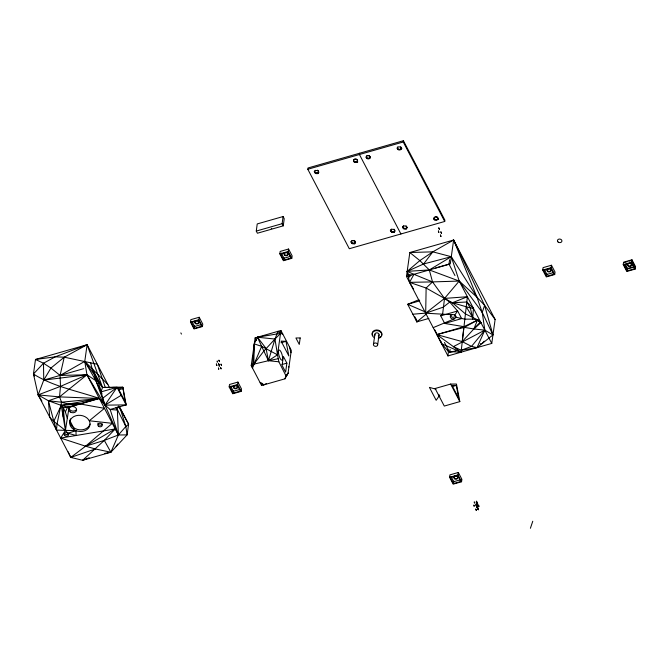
<?xml version="1.0" encoding="UTF-8"?>
<svg xmlns="http://www.w3.org/2000/svg" width="669" height="669" viewBox="0 0 669 669"><rect width="100%" height="100%" fill="white"/><g stroke="black" fill="none" stroke-linecap="round" stroke-linejoin="round"><path stroke-width="1" d="M63.154 416.812L63.229 407.814L61.255 405.397L48.411 400.764L38.141 394.919L33.45 374.021L35.499 359.462L87.112 344.711L109.649 387.886M412.848 314.213L425.693 313.125L426.128 288.03L432.525 281.908L459.21 281.064L476.964 297.195L484.615 305.373L495.127 319.481L491.765 343.414L447.954 355.933L406.468 276.464L409.829 252.522L453.641 240.012L495.127 319.481M288.113 373.085L285.002 378.813L261.596 385.495L251.218 365.625L253.827 364.179L254.279 343.899L257.431 337.218L280.528 333.379L282.77 334.032L277.961 331.356L274.967 339.049L268.436 360.708L252.798 364.396L251.452 364.003L252.464 368.017L261.638 346.35L257.431 337.218L274.967 339.049L280.528 333.379L277.961 331.356M252.464 368.017L254.279 343.899L261.638 346.35L277.51 354.829L278.873 361.787L286.282 376.446L288.055 373.193L291.299 350.372L280.93 330.503L255.123 337.878L251.218 365.625M119.5 406.752L128.599 424.179L127.093 434.883L118.38 434.992L110.151 409.47L104.941 405.146L99.305 398.448C77.27 390.821 53.386 386.699 33.45 374.021L34.295 375.894L33.45 374.021L43.485 363.234L55.218 356.836L87.112 344.711L84.771 361.385L86.953 374.791L59.533 396.884L48.411 400.764L49.723 417.105C54.85 423.527 62.577 427.081 67.92 433.219L76.065 435.494L76.007 430.669L56.505 430.092L57.032 424.046L61.548 402.22L59.533 396.884L60.503 386.373L60.068 375.418L64.249 357.187L87.112 344.711L102.524 387.451L100.986 391.909L104.941 405.146L118.38 434.992L110.87 452.219L82.663 460.28L70.772 457.412L38.141 394.919L43.753 380.076L50.919 368.059L64.249 357.187L97.306 364.237L105.225 387.267M406.468 276.464L450.279 263.946L453.641 240.012L476.964 297.195L482.232 312.415L492.953 334.935L484.833 330.143L453.406 346.634L461.242 350.255L477.005 347.629L492.953 334.935L484.615 305.373L453.641 240.012L432.818 251.837L419.839 260.592L407.187 271.363L409.537 282.343L426.128 288.03L444.525 298.416L467.388 296.727L461.066 352.187L448.431 351.551L441.716 343.766L434.833 329.901M447.954 355.933L448.431 351.551L447.611 349.661M476.964 297.195L451.291 256.712L432.818 251.837L409.829 252.522L419.839 260.592L429.306 269.942L432.525 281.908L444.525 298.416L449.76 302.053L452.403 302.748L466.778 302.003L473.443 308.325L472.707 319.13L477.992 320.016L480.635 322.09M256.277 231.064L257.222 223.931L283.087 216.547L284.216 218.704L283.271 225.838L257.406 233.23L256.277 231.064L282.134 223.68L283.087 216.547M190.456 322.098L190.799 319.665L199.195 317.265L202.774 324.122L202.431 326.547L194.035 328.947L190.456 322.098L198.852 319.698L199.195 317.265M194.361 328.379L191.25 322.425L198.551 320.334L201.662 326.296L194.361 328.379L194.704 325.954M229.174 386.908L229.517 384.483L237.913 382.083L241.492 388.94L241.149 391.365L232.753 393.765L229.174 386.908L237.57 384.516L237.913 382.083M233.08 393.196L229.969 387.242L237.269 385.152L240.38 391.114L233.08 393.196L233.422 390.771M279.826 253.86L280.16 251.435L288.565 249.035L292.136 255.893L291.801 258.318L283.405 260.718L279.826 253.86L288.222 251.46L288.565 249.035M261.596 385.495L261.913 383.195L260.149 382.727L263.728 384.884L266.421 383.596M283.731 260.149L280.62 254.187L287.921 252.104L291.032 258.067L283.731 260.149L284.074 257.724M261.638 346.35L268.436 360.708L277.51 354.829L280.93 330.503M307.807 169.257L307.991 167.978L403.415 140.716L444.902 220.185L444.726 221.464L349.302 248.726L307.807 169.257L403.24 141.995L403.415 140.716M286.876 363.142L285.613 372.131L282.101 365.399L283.363 356.41L286.876 363.142L281.917 364.555M359.604 153.234L359.429 154.506L400.915 233.974M373.436 344.359L373.57 343.941A2.116 1.673 8 0 1 376.572 343.264A2.116 1.673 8 0 1 377.216 345.764L376.831 346.057A2.116 1.673 8 0 1 374.498 346.074A2.116 1.673 8 0 1 373.436 344.359L375 333.806A2.116 1.673 8 0 1 377.993 333.129A2.116 1.673 8 0 1 378.646 335.629L378.261 335.922M377.625 344.978L379.047 334.843M410.055 276.573L409.595 274.432M454.962 275.561L448.991 264.13L449.61 259.756M456.091 350.681L449.693 352.513L450.12 349.486M449.585 477.306L449.919 474.873L458.324 472.481L461.894 479.33L461.56 481.764L453.164 484.155L449.585 477.306L457.981 474.906L458.324 472.481M453.49 483.595L450.379 477.633L457.68 475.55L460.79 481.504L453.49 483.595L453.833 481.162M478.059 509.301L475.977 504.351L475.893 504.944L476.387 505.889L476.395 501.14L478.945 506.625L478.778 505.379M542.735 270.075L543.069 267.642L551.465 265.242L555.044 272.099L554.71 274.524L546.305 276.924L542.735 270.075L551.131 267.675L551.465 265.242M546.64 276.364L543.529 270.401L550.83 268.311L553.94 274.273L546.64 276.364L546.983 273.93M623.232 264.623L623.575 262.189L631.971 259.789L635.55 266.647L635.207 269.072L626.811 271.472L623.232 264.623L631.628 262.223L631.971 259.789M627.137 270.903L624.026 264.949L631.335 262.858L634.446 268.821L627.137 270.903L627.48 268.478L625.256 264.222M90.7 362.732C92.322 371.855 96.687 380.318 102.524 387.451L122.845 387.301L125.103 401.617L126.19 404.887L110.151 409.47L117.66 410.105L125.839 426.488L127.093 434.883L110.87 452.219L104.765 453.365M409.244 277.158L407.187 271.363L423.619 263.971L451.291 256.712L459.21 281.064L444.525 298.416L442.61 314.179L440.72 315.818L444.693 323.445L463.977 326.664L462.212 341.608L471.528 346.383L477.005 347.629L484.833 330.143L482.232 312.415L484.615 305.373M68.79 409.035L65.411 430.468L60.67 438.07L85.573 446.206L95.383 448.974L110.87 452.219L104.305 440.386L115.227 428.954L60.67 438.07M285.002 378.813L285.956 375.359L288.096 373.177M454.159 318.904A2.801 2.208 8 0 1 450.296 316.395L450.48 315.843A2.801 2.208 8 0 1 453.758 314.698A2.801 2.208 8 0 1 455.832 317.223L454.786 318.645L433.186 327.643M530.392 528.284L532.767 521.235M55.661 427.182L56.505 430.092L53.813 421.303L61.255 405.397L99.305 398.448L59.533 396.884L38.141 394.919L41.896 401.066M67.318 418.342L65.378 411.937L67.602 407.178L99.305 398.448L61.548 402.22L48.411 400.764L53.813 421.303M409.537 282.343L413.96 274.323L432.525 281.908L409.537 282.343L413.676 289.334M116.105 446.624L117.711 444.065M64.249 357.187L55.218 356.836L35.499 359.462L43.485 363.234L50.919 368.059L60.068 375.418L86.953 374.791L104.941 405.146L117.016 387.326L118.363 388.706L125.103 401.617M454.744 315.124L457.571 311.01L449.76 302.053L443.304 307.121L425.643 313.201L451.968 314.714M439.056 396.09L436.163 400.296L429.423 387.376L435.979 389.216M423.619 263.971L432.818 251.837M253.827 364.179L263.845 351.066L274.967 339.049L277.51 354.829M484.231 341.182L482.249 343.465L480.191 343.782M118.739 406.016L128.599 424.179L125.839 426.488L118.38 434.992L104.305 440.386L85.573 446.206L70.772 457.412L68.205 451.859M89.186 457.763L82.663 460.28L104.305 440.386M480.927 322.659L473.853 328.972L462.212 341.608L436.824 334.609L463.977 326.664L477.465 320.158L480.927 322.659L477.992 320.016L465.432 313.903L452.403 302.748L444.525 298.416L425.643 313.201M426.12 314.229L416.846 321.864L407.672 304.303L418.945 299.695M102.85 398.13L117.016 387.326L126.19 404.887L104.941 405.146L95.918 380.711L94.58 374.949L84.771 361.385L60.068 375.418M418.526 320.786L416.846 321.864L416.026 319.406M104.941 405.146L121.189 395.312M413.96 274.323L407.187 271.363L429.306 269.942L451.291 256.712M115.227 428.954L85.573 446.206L112.283 423.326L89.27 420.768L104.464 408.341L80.272 404.001L67.895 403.959L61.548 402.22M82.663 460.28L84.403 459.294M464.303 327.375L477.465 320.158L473.853 328.972L464.303 327.375L436.824 334.609L461.066 352.187L441.716 343.766L441.239 341.775M467.388 296.727L452.403 302.748L470.307 307.932L473.443 308.325M38.141 394.919L60.503 386.373L86.953 374.791L95.918 380.711L97.891 381.179L101.947 393.757M461.242 350.255L471.528 346.383L484.833 330.143L473.853 328.972L479.949 322.441L477.992 320.016M70.772 457.412L95.383 448.974M67.92 433.219L76.007 430.669M99.305 398.448L71.148 406.66L63.229 407.814L65.411 430.468L61.255 405.397L79.009 403.925M290.388 256.419L283.999 258.242L281.331 253.133M201.018 324.649L194.629 326.48L191.961 321.371M409.453 275.427L411.151 274.942M435.636 267.943L448.991 264.13M43.485 363.234L43.753 380.076L83.742 368.652M419.697 300.866L407.672 304.303L424.807 311.721M281.013 342.737L285.981 341.324L288.866 355.975L281.097 341.106L285.981 341.324M118.639 389.826L122.644 388.681L118.363 388.706M553.296 272.634L546.908 274.457L544.683 270.201M428.871 318.427L416.846 321.864L416.302 319.046M624.369 262.516L627.112 261.738M628.935 261.211L631.67 260.433L634.781 266.396M440.72 315.818L457.68 310.976L461.66 318.595L444.693 323.445M628.392 268.219L632.046 267.174M633.794 267.174L627.405 269.005L625.189 264.748M239.736 389.467L233.347 391.298L230.68 386.189M450.647 384.065L435.118 388.497L444.283 406.058L459.812 401.626L456.467 384.039L450.647 384.065L459.812 401.626M452.395 386.531L456.275 385.419L458.733 398.356L451.993 385.436L456.275 385.419M461.058 479.598L453.758 481.688L451.09 476.579M257.431 337.218L266.07 348.457L268.436 360.708L278.271 358.684M119.835 387.719L122.845 387.301L126.19 404.887M43.753 380.076L86.953 374.791L118.38 434.992L117.251 407.095M112.501 387.376L117.016 387.326L100.986 391.909L95.918 380.711L84.771 361.385L107.851 384.449M122.845 387.301L102.524 387.451L92.079 368.694L97.891 381.179M472.707 319.13L464.83 319.172L455.832 317.223M268.436 360.708L278.873 361.787M61.255 405.397L67.602 407.178M429.306 269.942L459.21 281.064L482.232 312.415M218.78 369.33L218.529 367.891L218.621 369.054M262.524 383.755L263.728 384.884M219.081 365.801L219.424 366.16L219.491 365.675M118.179 406.643L120.571 409.737L125.839 426.488M115.871 407.764L117.66 410.105M466.226 306.854L472.456 316.889L470.307 307.932L466.778 302.003M217.174 360.934L217.283 362.197L217.375 361.494M476.637 505.99L476.746 507.236L476.88 506.751M219.256 364.914L219.198 366.018M631.628 262.223L635.207 269.072M551.131 267.675L554.71 274.524M403.24 141.995L444.726 221.464M459.21 281.064L491.765 343.414M444.442 342.453L449.693 352.513M414.797 316.746L415.758 318.586M438.872 394.484L439.834 396.332M476.403 505.003L478.511 509.862L476.152 505.68M457.981 474.906L461.56 481.764M282.134 223.68L283.271 225.838M288.222 251.46L291.801 258.318M288.607 366.445L288.949 367.105M255.123 337.878L256.444 340.412M237.57 384.516L241.149 391.365M198.852 319.698L202.431 326.547M180.839 332.894L181.458 334.082M63.229 407.814L65.378 411.937M69.869 420.617L74.184 428.871M476.696 501.399L478.143 509.519M474.639 502.176C473.635 500.663 474.681 504.468 474.798 502.77M474.229 505.505C473.318 503.698 474.02 507.528 474.354 506.09M289.426 346.785L290.973 352.722M455.882 316.153A2.801 2.208 8 0 1 455.522 316.638L452.955 317.374A2.801 2.208 8 0 1 450.53 315.358M76.567 409.361A3.947 3.111 8 0 1 71.943 410.975A3.947 3.111 8 0 1 69.016 407.421M102.432 423.979A2.258 1.781 8 0 1 99.957 425.149A2.258 1.781 8 0 1 98.009 423.268M68.531 433.771A2.258 1.781 8 0 1 66.306 434.549A2.258 1.781 8 0 1 64.408 433.161M90.056 424.021A10.227 8.053 8 0 1 77.495 429.448A10.227 8.053 8 0 1 70.379 418.853M355.105 241.308A1.99 1.572 8 0 1 354.219 243.265A1.99 1.572 8 0 1 351.618 242.596A1.99 1.572 8 0 1 352.061 240.522M354.026 240.405A1.99 1.572 8 0 1 354.846 240.94M318.444 171.08A1.99 1.572 8 0 1 317.549 173.037A1.99 1.572 8 0 1 314.957 172.368A1.99 1.572 8 0 1 315.392 170.294M317.357 170.177A1.99 1.572 8 0 1 318.185 170.712M357.129 159.582A1.99 1.572 8 0 1 356.928 161.697A1.99 1.572 8 0 1 354.244 161.572A1.99 1.572 8 0 1 353.985 159.439M354.344 159.163A1.99 1.572 8 0 1 356.761 159.272M394.61 229.86A1.99 1.572 8 0 1 393.715 231.817A1.99 1.572 8 0 1 391.122 231.156A1.99 1.572 8 0 1 391.557 229.074M393.974 229.183A1.99 1.572 8 0 1 394.342 229.492M355.615 242.462A2.785 2.199 8 0 1 350.84 241.752M354.996 243.65A2.785 2.199 8 0 1 354.369 243.909M395.061 231.064A2.785 2.199 8 0 1 390.311 230.236M357.397 161.488A2.785 2.199 8 0 1 353.5 160.911M318.954 172.234A2.785 2.199 8 0 1 314.179 171.515M394.426 232.243A2.785 2.199 8 0 1 393.79 232.486M392.36 232.536A2.785 2.199 8 0 1 391.666 232.344M357.79 161.915A2.785 2.199 8 0 1 357.279 162.299M318.335 173.422A2.785 2.199 8 0 1 317.708 173.681M457.103 475.91A1.99 1.572 8 0 1 457.496 478.134A1.99 1.572 8 0 1 454.719 478.302A1.99 1.572 8 0 1 454.326 476.077M288.122 253.952A1.99 1.572 8 0 1 285.412 255.081A1.99 1.572 8 0 1 284.568 252.631M287.344 252.464A1.99 1.572 8 0 1 287.979 253.141M237.328 386.189A1.99 1.572 8 0 1 235.262 388.263A1.99 1.572 8 0 1 233.916 385.678M198.609 321.371A1.99 1.572 8 0 1 197.062 323.47A1.99 1.572 8 0 1 194.813 321.605M194.947 321.212A1.99 1.572 8 0 1 195.197 320.861M197.974 320.702A1.99 1.572 8 0 1 198.35 321.003M551.022 269.758A1.99 1.572 8 0 1 548.321 271.296A1.99 1.572 8 0 1 547.836 268.57M550.253 268.679A1.99 1.572 8 0 1 550.888 269.348M406.702 226.54A1.99 1.572 8 0 1 405.815 228.497A1.99 1.572 8 0 1 403.215 227.828A1.99 1.572 8 0 1 403.658 225.754M406.075 225.863A1.99 1.572 8 0 1 406.443 226.172M437.225 216.99A1.99 1.572 8 0 1 437.618 219.215A1.99 1.572 8 0 1 434.833 219.382A1.99 1.572 8 0 1 434.44 217.157M435.251 216.697A1.99 1.572 8 0 1 436.773 216.764M370.074 156.354A1.99 1.572 8 0 1 369.188 158.319A1.99 1.572 8 0 1 366.587 157.65A1.99 1.572 8 0 1 367.03 155.576M368.995 155.451A1.99 1.572 8 0 1 369.447 155.676M400.555 146.762A1.99 1.572 8 0 1 400.948 148.986A1.99 1.572 8 0 1 398.172 149.154A1.99 1.572 8 0 1 397.779 146.929M370.066 157.867A2.785 2.199 8 0 1 366.169 157.29M401.885 148.384A2.785 2.199 8 0 1 401.442 148.811M400.873 149.137A2.785 2.199 8 0 1 397.077 148.125M438.362 218.822A2.785 2.199 8 0 1 433.955 218.621M407.27 227.627A2.785 2.199 8 0 1 402.479 227.05M438.605 219.148A2.785 2.199 8 0 1 438.254 219.624M434.357 219.858A2.785 2.199 8 0 1 433.846 219.432M406.668 228.84A2.785 2.199 8 0 1 406.058 229.116M631.385 263.895A1.99 1.572 8 0 1 629.579 265.994A1.99 1.572 8 0 1 627.723 263.737M630.758 263.218A1.99 1.572 8 0 1 631.126 263.527M271.781 228.33A2.3 1.238 -27.6 0 1 271.288 228.656M374.556 337.778A4.9 3.863 8 0 1 373.469 331.632A4.9 3.863 8 0 1 381.163 332.777A4.9 3.863 8 0 1 378.269 338.33M380.544 336.724A4.9 3.863 8 0 1 379.54 337.301M372.85 335.579A4.9 3.863 8 0 1 376.371 329.959A4.9 3.863 8 0 1 381.782 335.044M375.016 335.085A2.116 1.673 8 0 1 374.857 334.224M218.93 360.231L219.482 361.578L218.93 360.231M438.814 227.895L439.357 229.241L438.814 227.895M221.013 364.195L221.556 365.55L221.013 364.195M440.888 231.859L441.431 233.213L440.888 231.859M216.355 364.003L216.865 365.425L216.355 364.003M218.495 363.392L218.997 364.814L218.495 363.392M438.371 231.056L438.872 232.478L438.404 230.972M300.197 337.962L299.286 344.443L295.915 337.987L300.197 337.962M220.569 367.39L221.071 368.811L220.569 367.39M440.445 235.053L440.946 236.475L440.445 235.053M475.818 509.076L476.32 510.497L475.818 509.076M558.08 242.002A2.258 1.781 8 0 0 561.851 241.417A2.258 1.781 8 0 0 559.108 239.076A2.258 1.781 8 0 0 558.08 242.002M70.329 411.995A3.947 3.111 8 0 0 76.6 410.197A3.947 3.111 8 0 0 71.148 406.66A3.947 3.111 8 0 0 70.329 411.995M98.435 426.186A2.258 1.781 8 0 0 102.206 425.601A2.258 1.781 8 0 0 99.464 423.26A2.258 1.781 8 0 0 98.435 426.186M64.776 435.603A2.258 1.781 8 0 0 68.522 434.975A2.258 1.781 8 0 0 65.738 432.659A2.258 1.781 8 0 0 64.776 435.603M73.699 429.498A10.227 8.053 8 0 0 89.972 424.957A10.227 8.053 8 0 0 75.948 415.725A10.227 8.053 8 0 0 73.699 429.498M278.429 352.078A5.277 1.597 74.1 0 0 281.666 360.148A5.277 1.597 74.1 0 0 281.524 353.031A5.277 1.597 74.1 0 0 278.429 352.078M352.028 243.491A1.99 1.572 8 0 0 355.189 242.588A1.99 1.572 8 0 0 352.438 240.807A1.99 1.572 8 0 0 352.028 243.491M315.358 173.263A1.99 1.572 8 0 0 318.528 172.359A1.99 1.572 8 0 0 315.776 170.57A1.99 1.572 8 0 0 315.358 173.263M354.311 162.132A1.99 1.572 8 0 0 357.472 161.229A1.99 1.572 8 0 0 354.729 159.448A1.99 1.572 8 0 0 354.311 162.132M391.524 232.043A1.99 1.572 8 0 0 394.685 231.139A1.99 1.572 8 0 0 391.942 229.358A1.99 1.572 8 0 0 391.524 232.043M454.644 478.82A1.99 1.572 8 0 0 457.805 477.917A1.99 1.572 8 0 0 455.062 476.136A1.99 1.572 8 0 0 454.644 478.82M284.885 255.382A1.99 1.572 8 0 0 288.046 254.479A1.99 1.572 8 0 0 285.303 252.698A1.99 1.572 8 0 0 284.885 255.382M234.234 388.43A1.99 1.572 8 0 0 237.395 387.527A1.99 1.572 8 0 0 234.652 385.745A1.99 1.572 8 0 0 234.234 388.43M195.515 323.612A1.99 1.572 8 0 0 198.685 322.709A1.99 1.572 8 0 0 195.933 320.928A1.99 1.572 8 0 0 195.515 323.612M547.794 271.589A1.99 1.572 8 0 0 550.955 270.686A1.99 1.572 8 0 0 548.212 268.905A1.99 1.572 8 0 0 547.794 271.589M403.624 228.723A1.99 1.572 8 0 0 406.785 227.82A1.99 1.572 8 0 0 404.034 226.03A1.99 1.572 8 0 0 403.624 228.723M434.775 219.85A1.99 1.572 8 0 0 437.936 218.947A1.99 1.572 8 0 0 435.185 217.157A1.99 1.572 8 0 0 434.775 219.85M366.997 158.536A1.99 1.572 8 0 0 370.158 157.633A1.99 1.572 8 0 0 367.406 155.852A1.99 1.572 8 0 0 366.997 158.536M398.105 149.613A1.99 1.572 8 0 0 401.266 148.71A1.99 1.572 8 0 0 398.523 146.929A1.99 1.572 8 0 0 398.105 149.613M628.3 266.137A1.99 1.572 8 0 0 631.461 265.233A1.99 1.572 8 0 0 628.709 263.452A1.99 1.572 8 0 0 628.3 266.137"/></g></svg>
